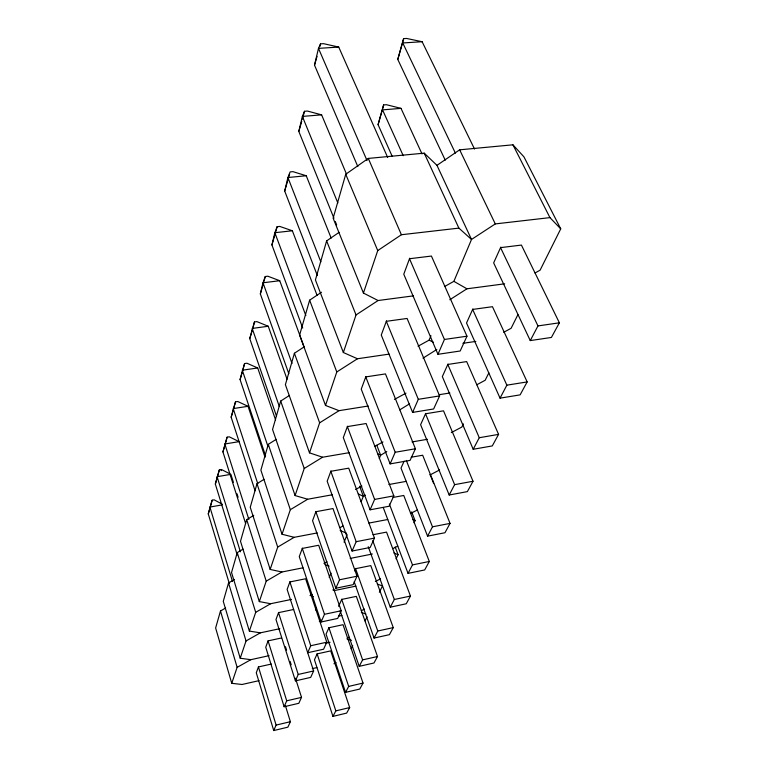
<?xml version="1.0" encoding="UTF-8"?>
<svg xmlns="http://www.w3.org/2000/svg" width="769" height="769" viewBox="0 0 769 769"><rect width="100%" height="100%" fill="white"/><g stroke="black" fill="none" stroke-linecap="round" stroke-linejoin="round"><path stroke-width="1.15" d="M474.531 149.051L422.123 41.718L406.58 38.45L403.638 38.633L397.784 59.434L445.241 160.154M422.008 153.915L401.005 108.371L386.442 104.709L383.635 104.93L378.079 124.674L392.228 156.395M229.258 583.373L208.274 513.923L212.148 500.196L214.176 499.831L222.193 504.147M237.227 554.949L215.339 484.086L219.348 469.859L221.453 469.503L229.816 473.81M245.609 523.535L222.943 451.941L227.115 437.167L229.287 436.821L239.111 441.646L224.827 443.982L248.858 519.45M255.058 490.747L231.161 417.211L235.506 401.851L237.765 401.505L248.041 406.301L265.055 457.276M265.584 455.873L240.082 379.569L244.59 363.574L246.945 363.237L257.711 367.967L275.571 419.903M276.542 416.26L249.771 338.629L254.481 321.951L256.923 321.625L268.246 326.258L287.048 379.194M288.817 373.715L260.345 293.941L262.988 282.781L265.276 276.513L267.823 276.206L279.743 280.714L304.159 347.059M302.726 328.055L271.938 244.975L274.841 232.709L277.1 226.72L279.762 226.422L292.355 230.767L317.068 295.344M317.376 275.629L284.703 191.068L287.904 177.524L290.115 171.91L292.902 171.641L306.245 175.745L331.16 238.073M333.957 218.223L298.814 131.441L302.371 116.417L304.514 111.284L307.437 111.053L321.615 114.85L346.617 174.409M357.825 166.594L314.511 65.134L318.481 48.37L320.519 43.871L323.595 43.679L338.725 47.072L387.691 157.472M212.148 500.196L208.274 513.923M219.348 469.859L215.339 484.086M227.115 437.167L222.943 451.941M235.506 401.851L231.161 417.211M244.59 363.574L240.082 379.569M254.481 321.951L253.174 326.758M265.276 276.513L263.892 281.598M276.648 228.604L277.1 226.72M304.514 111.284L302.352 119.166M319.914 46.448L320.519 43.871M221.174 470.638L221.453 469.503M378.079 124.674L383.635 104.93M397.784 59.434L403.638 38.633M249.771 338.629L252.559 328.911M225.615 608.019L220.492 610.999L215.628 627.985L231.748 683.314L242.043 684.487L259.076 680.642M234.487 579.461L228.537 582.979L223.27 601.32L240.207 658.235L250.829 659.687L269.073 655.669M243.033 549.153L237.237 552.632L231.536 572.501L249.367 631.08L260.335 632.849L279.849 628.686M253.78 515.345L246.695 519.652L240.495 541.261L259.316 601.589L270.659 603.723L291.499 599.416M263.969 479.385L257 483.691L250.242 507.271L270.169 569.435L281.896 572.001L302.976 567.81M276.167 439.368L268.285 444.338L260.883 470.167L282.04 534.244L294.181 537.32L317.289 532.917M289.529 395.391L280.695 401.062L272.553 429.477L295.094 495.563L307.677 499.235L332.362 494.765M304.236 346.819L294.402 353.259L285.395 384.673L309.503 452.854L322.567 457.228L349.443 452.633M321.519 292.23L309.628 300.179L299.612 335.092L325.498 405.446L339.062 410.665L368.255 406.013M339.091 232.363L326.623 240.899L315.425 279.935L343.349 352.519L357.46 358.758L389.104 354.115M444.693 286.481L453.873 281.339L471.512 239.457L436.975 165.345L424.219 153.156L368.293 158.414L345.733 174.265L333.131 218.194L363.42 293.056L378.088 300.525L413.549 295.844M314.511 65.134L317.059 56.339M298.814 131.441L301.717 121.396M284.703 191.068L289.625 173.986M271.938 244.975L274.764 235.151M275.398 232.969L276.34 229.7M260.345 293.941L263.248 283.838M231.748 683.314L237.131 667.348L220.492 610.999M240.207 658.235L246.042 640.962L228.537 582.979M249.367 631.08L255.702 612.326L237.237 552.632M259.316 601.589L266.218 581.153L246.695 519.652M270.169 569.435L277.705 547.086L257 483.691M282.04 534.244L290.326 509.693L268.285 444.338M295.094 495.563L304.226 468.484L280.695 401.062M309.503 452.854L319.635 422.825L294.402 353.259M325.498 405.446L336.793 371.965L357.46 358.758M343.349 352.519L356.028 314.944L378.088 300.525M363.42 293.056L377.742 250.588L401.399 234.737L458.882 228.114L471.512 239.457L495.284 223.914L549.941 217.617L560.726 228.864L540.107 270.169L535.032 272.976M258.519 666.723L256.279 672.788L273.726 730.55L287.885 727.166L290.384 721.697L285.462 705.807M268.17 640.654L265.738 647.219L284.126 706.73L298.814 703.299L301.525 697.368L295.469 678.239M278.618 612.403L275.984 619.526L295.411 680.882L310.676 677.402L313.627 670.962L287.125 589.429L289.99 581.672M302.4 548.143L299.266 556.621L321.115 621.986L337.678 618.439L341.205 610.749L318.683 545.259L302.294 548.432L324.47 614.296L321.115 621.986M316.001 511.395L312.56 520.7L335.851 588.237L353.144 584.671L357.027 576.212L332.987 508.549L315.886 511.712L339.542 579.778L335.851 588.237M330.968 470.945L327.171 481.211L352.087 551.037L370.197 547.461L374.474 538.117L348.732 468.167L330.833 471.301L356.172 541.684L352.087 551.037M347.521 426.209L343.31 437.58L370.081 509.809L389.066 506.262L393.824 495.87L366.131 423.527L347.377 426.603L374.618 499.417L370.081 509.809M365.929 376.474L361.238 389.143L390.123 463.89L410.079 460.381L415.404 448.769L385.471 373.917L365.765 376.906L395.199 452.268L390.123 463.89M386.519 320.827L381.261 335.034L412.597 412.405L433.629 408.983L439.608 395.92L407.089 318.462L386.336 321.317L418.307 399.322L412.597 412.405M409.704 258.182L403.773 274.216L437.955 354.307L460.189 351L466.966 336.207L431.419 256.058L409.502 258.73L444.434 339.465L437.955 354.307M315.482 609.99L316.415 607.779M329.209 577.404L331.026 573.097M344.051 542.155L347.184 534.705M361.103 501.648L363.353 496.322L365.4 495.101M379.28 458.497L380.636 455.258L386.778 451.557M418.067 346.213L429.121 340.129L430.957 335.755M273.726 730.55L276.109 725.09L258.442 666.925L271.294 664.07M284.126 706.73L286.712 700.819L268.083 640.875L281.512 637.972M295.411 680.882L298.218 674.451L278.532 612.643L293.643 609.481M310.753 645.729L307.687 652.737L323.576 649.228L326.796 642.202L305.62 578.769L289.894 581.941L310.753 645.729L326.796 642.202M317.213 653.688L314.454 659.792L332.948 716.381L346.665 713.094L349.674 707.576L330.718 650.882L317.116 653.9L335.832 710.873L332.948 716.381M329.026 627.514L326.056 634.108L345.55 692.369L359.777 689.043L363.026 683.074L343.022 624.697L328.93 627.744L348.684 686.409L345.55 692.369M338.6 606.328L341.821 599.186M354.624 570.819L355.72 568.416M404.129 461.198L401.005 468.1L427.574 536.156L444.972 532.734L450.057 523.391L422.671 455.229L411.194 457.228M425.709 413.395L420.605 424.69L449.183 495.015L467.379 491.612L473.022 481.259L443.53 410.829L425.536 413.78L454.623 484.653L449.183 495.015M448 364.025L442.329 376.589L473.195 449.279L492.285 445.924L498.572 434.379L466.668 361.593L447.808 364.458L479.26 437.724L473.195 449.279M472.868 308.946L466.523 322.99L500.042 398.15L520.104 394.872L527.159 381.924L492.468 306.696L472.656 309.426L506.858 385.173L500.042 398.15M500.802 247.089L493.66 262.902L530.264 340.59L551.402 337.447L559.38 322.817L521.42 245.08L500.552 247.628L537.964 325.921L530.264 340.59M351.097 648.863L352.711 645.643M365.064 620.891L367.101 616.796M379.357 592.255L382.491 585.968L377.358 584.065M396.045 558.823L398.082 554.728L395.17 546.951M414.02 522.805L415.077 520.68L411.665 511.875M463.39 423.892L461.804 427.074L451.316 432.601M488.863 372.85L485.152 380.28L476.77 384.769M517.922 314.636L511.106 328.286L503.733 332.295M359.219 666.348L362.612 659.879L341.715 599.426L356.335 596.369L377.512 656.515L373.984 662.984L359.219 666.348L340.158 610.855M374.07 638.059L377.771 631.013L355.595 568.676L370.793 565.609L393.257 627.61L389.412 634.665L374.07 638.059L354.201 581.806M372.984 534.734L386.538 532.11L410.454 596.062L406.253 603.771L390.277 607.193L394.324 599.484L372.763 540.713M393.161 497.428L403.754 495.467L429.304 561.476L424.69 569.944L408.031 573.376L412.482 564.907L389.374 504.041M427.574 536.156L432.476 526.823L406.33 460.448M436.975 165.345L459.66 149.82L512.933 144.812L523.949 156.857L560.726 228.864M449.807 299.747L466.937 288.798L504.647 283.819M319.635 422.825L339.062 410.665M422.988 358.152L436.83 349.491M304.226 468.484L322.567 457.228M399.755 409.858L409.521 403.86M290.326 509.693L307.677 499.235M277.705 547.086L294.181 537.32M266.218 581.153L281.896 572.001M255.702 612.326L270.659 603.723M246.042 640.962L260.335 632.849M237.131 667.348L250.829 659.687M319.337 621.323L321.394 620.179M394.41 399.428L405.974 393.161M374.57 446.433L382.981 441.944M355.518 489.469L361.872 486.123M430.111 474.896L439.618 469.946M339.956 527.601L342.974 526.034M410.435 513.548L417.452 509.934M323.912 563.321L326.979 561.755M392.719 548.701L397.813 546.105M310.032 595.591L312.118 594.533M375.349 581.489L380.559 578.865M361.257 610.701L364.477 609.096M347.069 638.251L349.126 637.232M333.938 663.753L336.082 662.705M276.109 725.09L290.384 721.697M335.832 710.873L349.674 707.576M286.712 700.819L301.525 697.368M348.684 686.409L363.026 683.074M312.291 668.636L316.847 667.607M298.218 674.451L313.627 670.962M362.612 659.879L377.512 656.515M377.771 631.013L393.257 627.61M325.489 643.278L330.055 642.269M338.466 616.18L341.907 615.44M324.47 614.296L341.205 610.749M394.324 599.484L410.454 596.062M355.951 586.113L335.178 590.4L332.842 589.91M339.542 579.778L357.027 576.212M412.482 564.907L429.304 561.476M350.212 558.419L372.34 554.016M356.172 541.684L374.474 538.117M432.476 526.823L450.057 523.391M368.899 523.083L387.749 519.498M374.618 499.417L393.824 495.87M454.623 484.653L473.022 481.259M388.922 484.508L406.349 481.346M222.087 504.887L209.899 507.069L232.507 581.527M395.199 452.268L415.404 448.769M479.26 437.724L498.572 434.379M412.069 441.925L427.429 439.301M439.272 394.68L449.846 392.997M418.307 399.322L439.608 395.92M506.858 385.173L527.159 381.924M248.041 406.301L233.209 408.589L257.778 483.73M462.909 343.301L475.828 341.407M444.434 339.465L466.966 336.207M537.964 325.921L559.38 322.817M257.711 367.967L242.293 370.206L267.891 446.241M268.246 326.258L252.184 328.43L279.339 406.561M279.743 280.714L262.988 282.781L292.018 363.449M292.355 230.767L274.841 232.709L305.841 315.569M306.245 175.745L287.904 177.524L320.846 261.883M321.615 114.85L302.371 116.417L337.851 202.987M401.005 108.371L382.549 109.88L403.235 155.694M338.725 47.072L318.481 48.37L367.034 160.577M422.123 41.718L402.754 42.968L455.392 153.118M347.136 639.087L351.548 640.375M311.157 595.965L313.406 596.706M361.363 612.518L365.871 614.008M324.97 564.619L329.132 566.167M340.148 530.514L346.559 533.196M393.891 552.969L398.082 554.728M358.344 493.967L363.353 496.322L359.623 486.248M412.934 519.671L415.077 520.68M429.121 340.129L433.332 342.215M377.55 453.614L380.636 455.258L376.791 445.232M453.873 281.339L466.937 288.798M512.933 144.812L549.941 217.617M459.66 149.82L495.284 223.914M424.219 153.156L458.882 228.114M368.293 158.414L401.399 234.737M345.733 174.265L377.742 250.588M335.313 221.559L336.659 224.894M430.092 474.54L433.658 483.441M326.623 240.899L356.028 314.944M309.628 300.179L336.793 371.965M383.231 507.482L408.031 573.376M368.255 546.711L390.277 607.193M233.401 482.355L230.863 474.348L217.079 476.703L240.409 551.806M237.025 493.804L238.111 497.245M285.482 646.739L286.558 650.113M290.115 661.359L291.191 664.743"/></g></svg>
